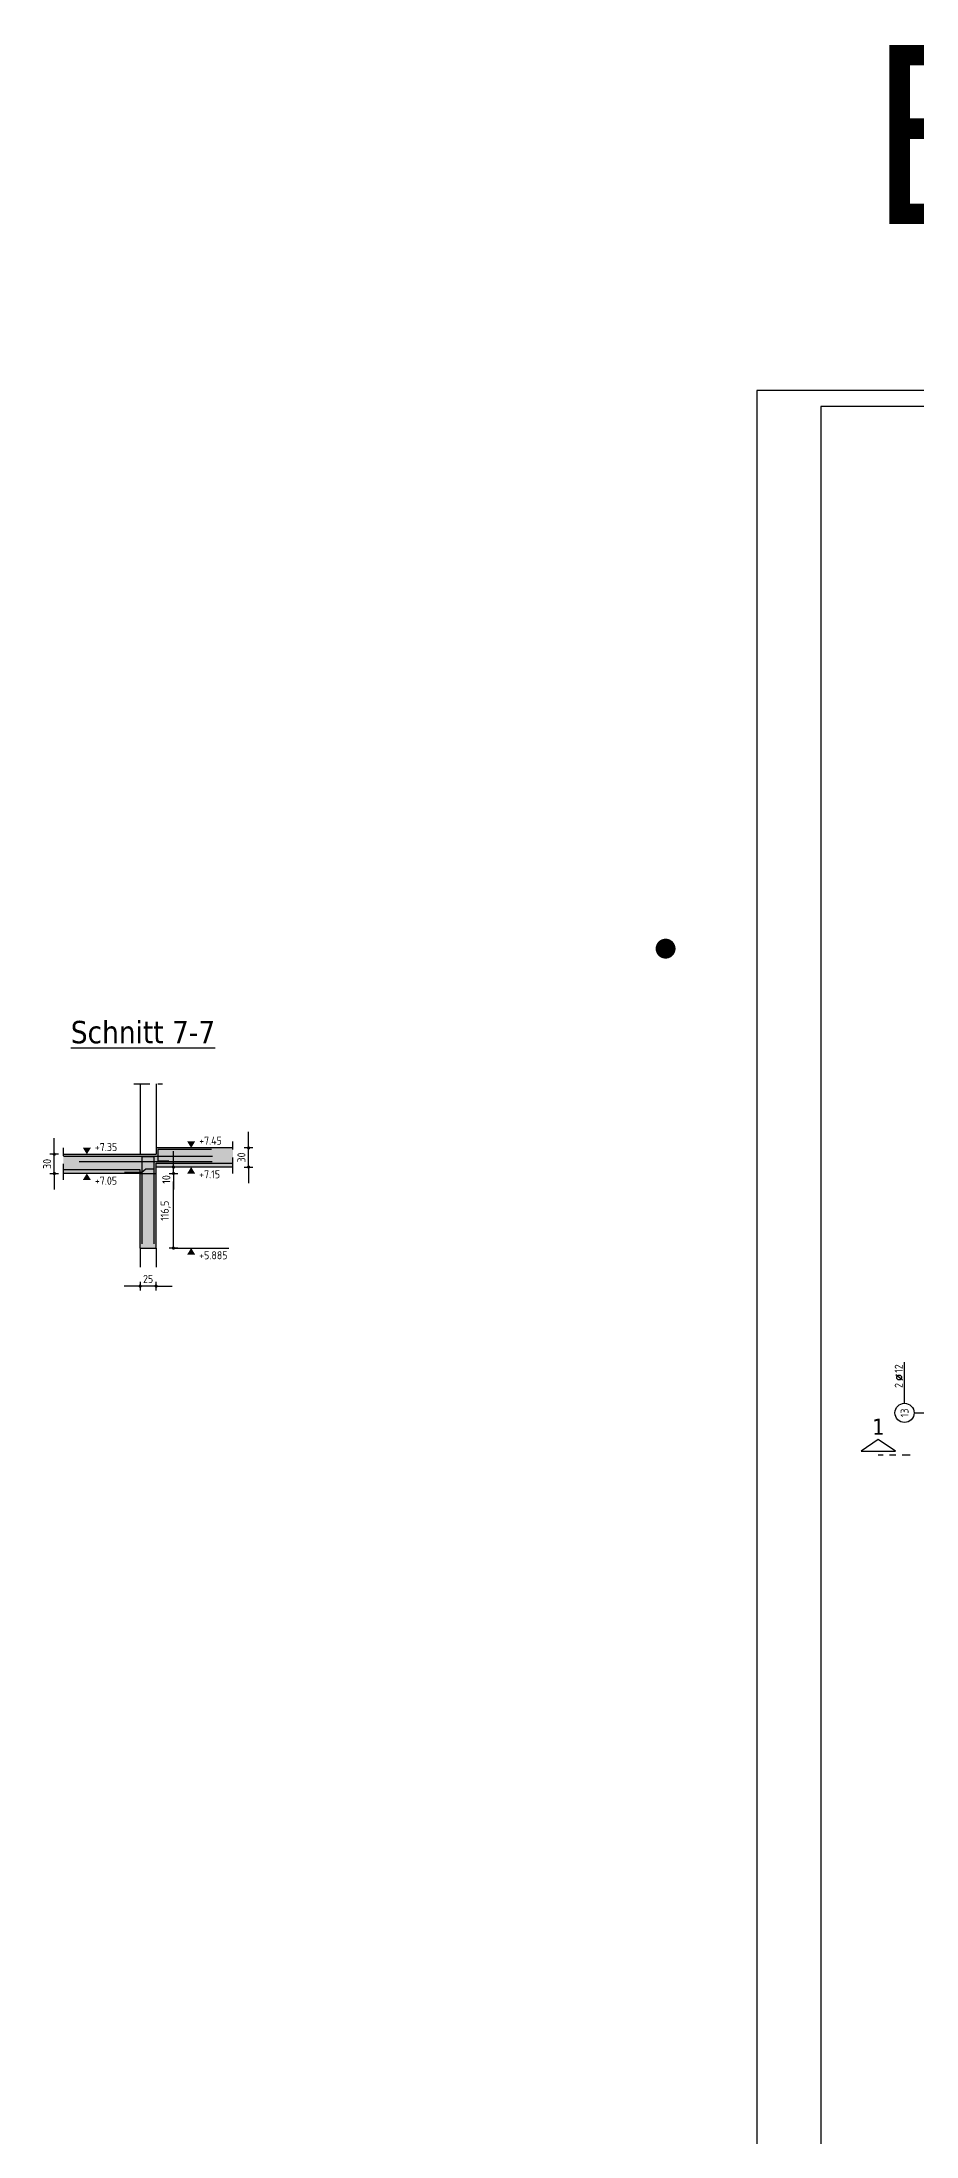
# Model space of a CAD drawing. Extents: x -5.2 to 88.6, y -7.1 to 49.1.
# Drawn here: x -5.18 to 8.48, y 14.78 to 47.49 of the extents above; entities that cross this region are included whole.
import ezdxf
from ezdxf.enums import TextEntityAlignment as Align

# ---------------------------------------------------------------- set-up
doc = ezdxf.new("R2010")
doc.units = 0
doc.header["$LTSCALE"] = 0.5
for name, pattern in [('AUSGEZOGEN', [1000.01, 1000, 0.01]), ('DASHED', [0.75, 0.5, -0.25]), ('STRICHPUNKT2', [0.55, 0.25, -0.125, 0.05, -0.125])]:
    doc.linetypes.add(name, pattern=pattern)
for name, color, linetype in [('AFU', 7, 'Continuous'), ('BETON', 7, 'Continuous'), ('grau_mittel', 7, 'Continuous'), ('HILFE', 7, 'Continuous'), ('koten', 7, 'Continuous'), ('MASSE', 7, 'Continuous'), ('OBJEKT', 7, 'Continuous'), ('RAHMEN', 7, 'Continuous'), ('RND', 7, 'Continuous'), ('SCHNITTE', 7, 'Continuous'), ('TEXT', 7, 'Continuous')]:
    doc.layers.add(name, color=color, linetype=linetype)
doc.layers.add('NOPLOT', color=7, linetype='Continuous', plot=False)
doc.styles.add('helv', font='tahoma.ttf')
doc.styles.add('txt', font='isocp.shx')
doc.linetypes.add('AFU_50K', pattern='A,0.15,["/",Standard,S=0.2,R=0,X=-0.01,Y=-0.1],0.07,["/",Standard,S=0.2,R=0,X=-0.01,Y=-0.1],0.15', length=0.37)
doc.dimstyles.new('DOT_I', dxfattribs={"dimscale": 0.5, "dimtxt": 0.25, "dimasz": 0.25, "dimexe": 0.1, "dimexo": 0.3, "dimgap": 0.1, "dimtad": 1, "dimdec": 3, "dimzin": 3, "dimtxsty": 'txt', "dimblk": 'DOT', "dimblk1": 'DOT', "dimblk2": 'DOT', "dimsah": 1, "dimcen": 0.1, "dimse1": 1, "dimse2": 1, "dimazin": 0, "dimtfac": 1, "dimtdec": 4, "dimtix": 1, "dimtmove": 2, "dimatfit": 3, "dimfxl": 0, "dimtvp": 1, "dimtolj": 1, "dimtzin": 0, "dimarcsym": 0})

# ---------------------------------------------------------------- blocks, each defined once
blk = doc.blocks.new('RND_LEI')
at = {"layer": 'RND', "color": 7, "linetype": 'Continuous'}
blk.add_line((1.022, 0.066), (1.19, 0.27), dxfattribs=at)
for centre, radius in [((0, 0), 0.3), ((1.106, 0.168), 0.075)]:
    blk.add_circle(centre, radius, dxfattribs=at)
at = {"layer": 'RND', "color": 7, "linetype": 'Continuous', "style": 'txt'}
blk.add_attdef('POSL', text='', height=0.25, dxfattribs=at).set_placement((0, 0), align=Align.MIDDLE)
blk.add_attdef('ANZ', text='', height=0.25, dxfattribs=at).set_placement((0.931, 0.057), align=Align.RIGHT)
for tag, p in [('DUM', (1.253, 0.057)), ('ABSTD', (1.674, 0.057)), ('POSTXT', (0.374, -0.327))]:
    blk.add_attdef(tag, p, '', height=0.25, dxfattribs=at)
blk = doc.blocks.new('SCHN-1')
at = {"layer": 'SCHNITTE', "color": 5, "linetype": 'Continuous'}
blk.add_lwpolyline([(0.54, 0.125), (0, 0.485), (-0.54, 0.125)], close=True, dxfattribs=at)
at = {"layer": 'SCHNITTE', "color": 6, "linetype": 'Continuous', "style": 'helv'}
blk.add_attdef('SCHN-1', text='', height=0.5, dxfattribs=at).set_placement((0, 0.635), align=Align.CENTER)
blk = doc.blocks.new('DINA0')
at = {"layer": 'RAHMEN'}
for p, q in [((0, 84.1), (0, 0)), ((118.9, 84.1), (0, 84.1))]:
    blk.add_line(p, q, dxfattribs=at)
at = {"layer": 'RAHMEN', "color": 5}
for p, q in [((118.4, 83.6), (2, 83.6)), ((2, 83.6), (2, 0.5))]:
    blk.add_line(p, q, dxfattribs=at)
blk = doc.blocks.new('okrd_o')
at = {"layer": 'koten', "color": 7, "linetype": 'Continuous'}
blk.add_solid([(-0.125, 0.202), (0.125, 0.202), (0, 0)], dxfattribs=at)
at = {"layer": 'koten', "style": 'txt'}
blk.add_attdef('OKRD', (0.25, 0.1), '', height=0.25, dxfattribs=at)
blk = doc.blocks.new('okrd_u')
at = {"layer": 'koten', "color": 7, "linetype": 'Continuous'}
blk.add_solid([(-0.125, -0.202), (0.125, -0.202), (0, 0)], dxfattribs=at)
at = {"layer": 'koten', "style": 'txt'}
blk.add_attdef('OKRD', (0.25, -0.35), '', height=0.25, dxfattribs=at)
blk = doc.blocks.new('DOT')
at = {"layer": 'MASSE', "color": 7, "linetype": 'Continuous'}
for p, q in [((0, 0), (-1, 0)), ((0, 0.54), (0, -0.54))]:
    blk.add_line(p, q, dxfattribs=at)
at = {"layer": 'MASSE', "color": 7, "linetype": 'Continuous', "const_width": 0.2}
blk.add_lwpolyline([(-0.1, 0, 1), (0.1, 0, 1)], format="xyb", close=True, dxfattribs=at)
blk = doc.blocks.new('*D65')
at = {"layer": 'Defpoints', "color": 0, "linetype": 'AUSGEZOGEN', "transparency": 16777216}
for p in [(-4.988, 30.119), (-4.988, 30.119), (-4.988, 29.819)]:
    blk.add_point(p, dxfattribs=at)
at = {"layer": 'MASSE', "color": 0, "linetype": 'AUSGEZOGEN', "lineweight": -2, "transparency": 16777216}
for p, q in [((-4.988, 30.244), (-4.988, 30.369)), ((-4.988, 29.819), (-4.988, 30.119)), ((-4.988, 29.694), (-4.988, 29.569))]:
    blk.add_line(p, q, dxfattribs=at)
at = {"layer": 'MASSE', "color": 0, "linetype": 'AUSGEZOGEN', "lineweight": -2, "transparency": 16777216, "xscale": 0.125, "yscale": 0.125, "zscale": 0.125}
for p, rotation in [((-4.988, 30.119), 270), ((-4.988, 29.819), 90)]:
    blk.add_blockref('DOT', p, dxfattribs=dict(at, rotation=rotation))
at = {"layer": 'MASSE', "color": 0, "linetype": 'AUSGEZOGEN', "transparency": 16777216, "insert": (-5.101, 29.969), "char_height": 0.125, "attachment_point": 5, "rotation": 90, "style": 'txt'}
blk.add_mtext('\\A1;30', dxfattribs=at)
blk = doc.blocks.new('*D66')
at = {"layer": 'Defpoints', "color": 0, "linetype": 'AUSGEZOGEN', "transparency": 16777216}
for p in [(-1.952, 30.219), (-1.952, 30.219), (-1.952, 29.919)]:
    blk.add_point(p, dxfattribs=at)
at = {"layer": 'MASSE', "color": 0, "linetype": 'AUSGEZOGEN', "lineweight": -2, "transparency": 16777216}
for p, q in [((-1.952, 30.344), (-1.952, 30.469)), ((-1.952, 29.919), (-1.952, 30.219)), ((-1.952, 29.794), (-1.952, 29.669))]:
    blk.add_line(p, q, dxfattribs=at)
at = {"layer": 'MASSE', "color": 0, "linetype": 'AUSGEZOGEN', "lineweight": -2, "transparency": 16777216, "xscale": 0.125, "yscale": 0.125, "zscale": 0.125}
for p, rotation in [((-1.952, 30.219), 270), ((-1.952, 29.919), 90)]:
    blk.add_blockref('DOT', p, dxfattribs=dict(at, rotation=rotation))
at = {"layer": 'MASSE', "color": 0, "linetype": 'AUSGEZOGEN', "transparency": 16777216, "insert": (-2.064, 30.069), "char_height": 0.125, "attachment_point": 5, "rotation": 90, "style": 'txt'}
blk.add_mtext('\\A1;30', dxfattribs=at)
blk = doc.blocks.new('*D67')
at = {"layer": 'Defpoints', "color": 0, "linetype": 'AUSGEZOGEN', "transparency": 16777216}
for p in [(-3.647, 28.06), (-3.647, 28.06), (-3.397, 28.06)]:
    blk.add_point(p, dxfattribs=at)
at = {"layer": 'MASSE', "color": 0, "linetype": 'AUSGEZOGEN', "lineweight": -2, "transparency": 16777216}
for p, q in [((-3.772, 28.06), (-3.897, 28.06)), ((-3.397, 28.06), (-3.647, 28.06)), ((-3.272, 28.06), (-3.147, 28.06))]:
    blk.add_line(p, q, dxfattribs=at)
at = {"layer": 'MASSE', "color": 0, "linetype": 'AUSGEZOGEN', "lineweight": -2, "transparency": 16777216, "xscale": 0.125, "yscale": 0.125, "zscale": 0.125}
blk.add_blockref('DOT', (-3.647, 28.06), dxfattribs=at)
at = {"layer": 'MASSE', "color": 0, "linetype": 'AUSGEZOGEN', "lineweight": -2, "transparency": 16777216, "xscale": 0.125, "yscale": 0.125, "zscale": 0.125, "rotation": 180}
blk.add_blockref('DOT', (-3.397, 28.06), dxfattribs=at)
at = {"layer": 'MASSE', "color": 0, "linetype": 'AUSGEZOGEN', "transparency": 16777216, "insert": (-3.522, 28.172), "char_height": 0.125, "attachment_point": 5, "style": 'txt'}
blk.add_mtext('\\A1;25', dxfattribs=at)
blk = doc.blocks.new('*D68')
at = {"layer": 'Defpoints', "color": 0, "linetype": 'AUSGEZOGEN', "transparency": 16777216}
for p in [(-3.126, 29.919), (-3.126, 29.919), (-3.126, 29.819)]:
    blk.add_point(p, dxfattribs=at)
at = {"layer": 'MASSE', "color": 0, "linetype": 'AUSGEZOGEN', "lineweight": -2, "transparency": 16777216}
for p, q in [((-3.126, 30.044), (-3.126, 30.169)), ((-3.126, 29.819), (-3.126, 29.919)), ((-3.126, 29.694), (-3.126, 29.569))]:
    blk.add_line(p, q, dxfattribs=at)
at = {"layer": 'MASSE', "color": 0, "linetype": 'AUSGEZOGEN', "lineweight": -2, "transparency": 16777216, "xscale": 0.125, "yscale": 0.125, "zscale": 0.125}
for p, rotation in [((-3.126, 29.919), 270), ((-3.126, 29.819), 90)]:
    blk.add_blockref('DOT', p, dxfattribs=dict(at, rotation=rotation))
at = {"layer": 'MASSE', "color": 0, "linetype": 'AUSGEZOGEN', "transparency": 16777216, "insert": (-3.238, 29.726), "char_height": 0.125, "attachment_point": 5, "rotation": 90, "style": 'txt'}
blk.add_mtext('\\A1;10', dxfattribs=at)
blk = doc.blocks.new('*D69')
at = {"layer": 'Defpoints', "color": 0, "linetype": 'AUSGEZOGEN', "transparency": 16777216}
for p in [(-3.126, 29.819), (-3.126, 29.819), (-3.126, 28.654)]:
    blk.add_point(p, dxfattribs=at)
at = {"layer": 'MASSE', "color": 0, "linetype": 'AUSGEZOGEN', "lineweight": -2, "transparency": 16777216}
blk.add_line((-3.126, 28.779), (-3.126, 29.694), dxfattribs=at)
at = {"layer": 'MASSE', "color": 0, "linetype": 'AUSGEZOGEN', "lineweight": -2, "transparency": 16777216, "xscale": 0.125, "yscale": 0.125, "zscale": 0.125}
for p, rotation in [((-3.126, 29.819), 90), ((-3.126, 28.654), 270)]:
    blk.add_blockref('DOT', p, dxfattribs=dict(at, rotation=rotation))
at = {"layer": 'MASSE', "color": 0, "linetype": 'AUSGEZOGEN', "transparency": 16777216, "insert": (-3.248, 29.237), "char_height": 0.125, "attachment_point": 5, "rotation": 90, "style": 'txt'}
blk.add_mtext('\\A1;116,5', dxfattribs=at)

msp = doc.modelspace()

# ---------------------------------------------------------------- hatches: boundary and pattern name
at = {"layer": 'grau_mittel'}
h = msp.add_hatch(color=61, dxfattribs=at)
h.paths.add_polyline_path([(-3.3967, 29.8192), (-3.6467, 29.8192), (-3.6467, 28.6542), (-3.3967, 28.6542)])
h.paths.add_polyline_path([(-3.3967, 29.9192), (-2.1967, 29.9192), (-2.1967, 30.2192), (-3.3967, 30.2192), (-3.3967, 30.1192), (-3.6467, 30.1192), (-4.8467, 30.1192), (-4.8467, 29.8192), (-3.3967, 29.8192)])

# ---------------------------------------------------------------- linework, layer by layer
at = {"layer": 'AFU', "color": 8, "linetype": 'AFU_50K'}
msp.add_line((-3.6467, 29.8192), (-3.3967, 29.8192), dxfattribs=at)
at = {"layer": 'BETON', "color": 6, "linetype": 'AUSGEZOGEN'}
for p, q in [((-4.8467, 30.1192), (-3.3967, 30.1192)), ((-3.3967, 30.2192), (-3.3967, 30.1192)), ((-2.1967, 30.2192), (-3.3967, 30.2192)), ((-3.6467, 29.8785), (-4.8467, 29.8785)), ((-3.6467, 29.8192), (-4.8467, 29.8192)), ((-3.6467, 29.8192), (-3.6467, 29.8785)), ((-3.6467, 28.6542), (-3.6467, 29.8192)), ((-3.3967, 29.9192), (-3.3967, 29.9784)), ((-3.3967, 29.9784), (-2.1967, 29.9784)), ((-2.1967, 29.9192), (-3.3967, 29.9192)), ((-3.3967, 28.6542), (-3.3967, 29.9192)), ((-3.6467, 28.6542), (-3.3967, 28.6542))]:
    msp.add_line(p, q, dxfattribs=at)
at = {"layer": 'HILFE', "color": 102, "linetype": 'DASHED'}
for p, q in [((-3.7467, 31.2192), (-3.2967, 31.2192)), ((-4.8467, 29.7192), (-4.8467, 30.2192)), ((-2.1967, 29.8192), (-2.1967, 30.3192))]:
    msp.add_line(p, q, dxfattribs=at)
at = {"layer": 'HILFE', "color": 102, "linetype": 'AUSGEZOGEN'}
msp.add_line((-3.126, 28.6542), (-2.2627, 28.6542), dxfattribs=at)
at = {"layer": 'NOPLOT', "color": 191, "linetype": 'Continuous', "const_width": 0.1557}
msp.add_lwpolyline([(4.5652, 33.2528, 1), (4.5652, 33.4084, 1)], format="xyb", close=True, dxfattribs=at)
at = {"layer": 'OBJEKT', "color": 7, "linetype": 'AUSGEZOGEN'}
for p, q in [((-3.6467, 31.2192), (-3.6467, 30.1192)), ((-3.3967, 31.2192), (-3.3967, 30.2192)), ((-3.6467, 28.6542), (-3.6467, 28.3542)), ((-3.3967, 28.6542), (-3.3967, 28.3542))]:
    msp.add_line(p, q, dxfattribs=at)
at = {"layer": 'RND', "color": 1, "linetype": 'AUSGEZOGEN'}
for p, q in [((-2.5315, 30.1921), (-3.3697, 30.1921)), ((-3.3697, 30.1921), (-3.3697, 30.0184)), ((-4.8467, 30.0875), (-2.5177, 30.0875)), ((-2.5207, 30.0014), (-4.5986, 30.0014)), ((-3.8896, 29.84), (-3.6186, 29.84)), ((-3.4278, 30.0767), (-3.6197, 30.0767)), ((-3.6197, 30.0767), (-3.6197, 28.7208)), ((-3.6186, 29.84), (-3.559, 29.8901)), ((-3.559, 29.8901), (-3.4367, 29.8901)), ((-3.4278, 28.7191), (-3.4278, 30.0767)), ((-3.3697, 30.0184), (-3.1959, 30.0184))]:
    msp.add_line(p, q, dxfattribs=at)
at = {"layer": 'RND', "color": 7, "linetype": 'AUSGEZOGEN'}
msp.add_line((8.2993, 26.23), (8.2993, 26.87), dxfattribs=at)
at = {"layer": 'RND', "color": 102, "linetype": 'AUSGEZOGEN'}
msp.add_line((8.4493, 26.08), (9.1521, 26.08), dxfattribs=at)
at = {"layer": 'SCHNITTE', "color": 5, "linetype": 'STRICHPUNKT2'}
msp.add_line((8.3896, 25.4204), (7.8896, 25.4204), dxfattribs=at)

# ---------------------------------------------------------------- block references
at = {"layer": 'koten', "color": 7, "linetype": 'AUSGEZOGEN', "xscale": 0.5, "yscale": 0.5, "zscale": 0.5}
for p, values in [((-4.4794, 30.1192), {'OKRD': '+7.35'}), ((-2.8493, 30.2192), {'OKRD': '+7.45'})]:
    msp.add_blockref('okrd_o', p, dxfattribs=at).add_auto_attribs(values)
at = {"layer": 'koten', "color": 7, "linetype": 'DASHED', "xscale": 0.5, "yscale": 0.5, "zscale": 0.5}
for p, values in [((-4.4794, 29.8192), {'OKRD': '+7.05'}), ((-2.8493, 29.9192), {'OKRD': '+7.15'}), ((-2.8493, 28.6542), {'OKRD': '+5.885'})]:
    msp.add_blockref('okrd_u', p, dxfattribs=at).add_auto_attribs(values)
at = {"layer": 'RAHMEN', "color": 7, "linetype": 'AUSGEZOGEN', "xscale": 0.5, "yscale": 0.5, "zscale": 0.5}
msp.add_blockref('DINA0', (5.9889, 0), dxfattribs=at)
at = {"layer": 'RND', "color": 7, "linetype": 'AUSGEZOGEN', "xscale": 0.5, "yscale": 0.5, "zscale": 0.5, "rotation": 90}
msp.add_blockref('RND_LEI', (8.2993, 26.08), dxfattribs=at).add_auto_attribs({'POSL': '13', 'DUM': '12', 'ANZ': '2'})
at = {"layer": 'SCHNITTE', "color": 5, "linetype": 'STRICHPUNKT2', "xscale": 0.5, "yscale": 0.5, "zscale": 0.5}
msp.add_blockref('SCHN-1', (7.8896, 25.4204), dxfattribs=at).add_auto_attribs({'SCHN-1': '1'})

# ---------------------------------------------------------------- texts
at = {"layer": 'NOPLOT', "color": 191, "linetype": 'AUSGEZOGEN', "style": 'helv'}
msp.add_text('EG', height=2.79465, dxfattribs=at).set_placement((7.7358, 44.6477))
at = {"layer": 'TEXT', "color": 5, "linetype": 'AUSGEZOGEN', "style": 'helv'}
msp.add_text('%%USchnitt 7-7', height=0.35, dxfattribs=at).set_placement((-4.7304, 31.8525))

# ---------------------------------------------------------------- dimensions: what is measured, and where the dimension line sits
at = {"layer": 'MASSE', "color": 7, "linetype": 'AUSGEZOGEN'}
for base, p1, p2, override, picture, middle in [((-1.9518, 30.2192), (-1.9518, 29.9192), (-1.9518, 30.2192), {"dimdec": 0, "dimlfac": 100}, '*D66', (-2.0643, 30.0692)), ((-4.9882, 30.1192), (-4.9882, 29.8192), (-4.9882, 30.1192), {"dimdec": 0, "dimlfac": 100}, '*D65', (-5.1007, 29.9692)), ((-3.126, 29.8192), (-3.126, 28.6542), (-3.126, 29.8192), {"dimdec": 1, "dimlfac": 100}, '*D69', (-3.2479, 29.2367))]:
    dim = msp.add_linear_dim(base=base, p1=p1, p2=p2, angle=90, dimstyle='DOT_I', override=override, dxfattribs=at)
    dim.commit()
    dim.dimension.update_dxf_attribs({"geometry": picture, "text_midpoint": middle})
dim = msp.add_linear_dim(base=(-3.126, 29.9192), p1=(-3.126, 29.8192), p2=(-3.126, 29.9192), angle=90, dimstyle='DOT_I', override={"dimdec": 0, "dimlfac": 100}, dxfattribs=at)
dim.commit()
dim.dimension.update_dxf_attribs({"geometry": '*D68', "text_midpoint": (-3.2385, 29.7258), "dimtype": 160})
dim = msp.add_linear_dim(base=(-3.6467, 28.0598), p1=(-3.3967, 28.0598), p2=(-3.6467, 28.0598), dimstyle='DOT_I', override={"dimdec": 0, "dimlfac": 100}, dxfattribs=at)
dim.commit()
dim.dimension.update_dxf_attribs({"geometry": '*D67', "text_midpoint": (-3.5217, 28.1724)})

doc.saveas('drawing.dxf')
